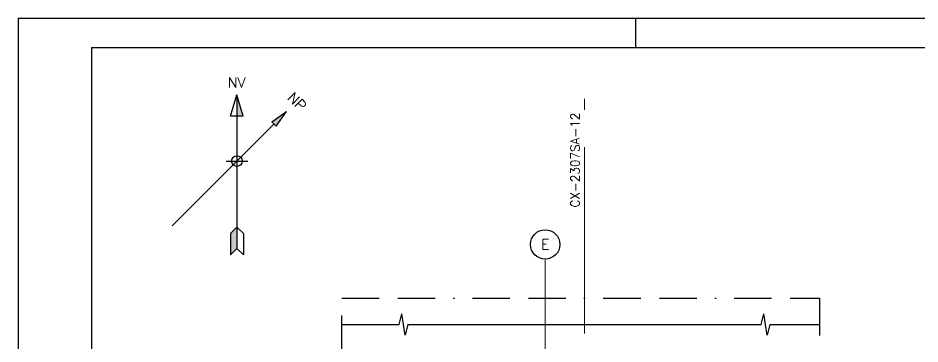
# Model space of a CAD drawing. Header units: metres. Extents: x 0 to 63075, y 0 to 44550.
# Drawn here: x 0 to 23003, y 36226 to 44550 of the extents above; entities that cross this region are included whole.
import ezdxf
from ezdxf.enums import TextEntityAlignment as Align

# ---------------------------------------------------------------- set-up
doc = ezdxf.new("R2010")
doc.units = ezdxf.units.M
doc.header["$LTSCALE"] = 75
for name, pattern in [('BORDER', [44.45, 12.7, -6.35, 12.7, -6.35, 0, -6.35]), ('CENTER2', [28.575, 19.05, -3.175, 3.175, -3.175]), ('CENTERX2', [101.6, 63.5, -12.7, 12.7, -12.7])]:
    doc.linetypes.add(name, pattern=pattern)
for name, color, linetype in [('FRL2', 2, 'Continuous'), ('FRL6', 6, 'Continuous'), ('FRL7', 7, 'Continuous'), ('FRR120', 5, 'Continuous'), ('FRR140', 5, 'Continuous'), ('FRR175', 1, 'Continuous'), ('FRR80', 3, 'Continuous'), ('GSB', 7, 'Continuous'), ('SC1', 7, 'CENTER2'), ('SDM', 7, 'Continuous'), ('SLM', 1, 'BORDER'), ('SR120', 3, 'Continuous')]:
    doc.layers.add(name, color=color, linetype=linetype)
doc.styles.add('R120', font='simplex.shx', dxfattribs={"height": 3})
doc.styles.add('R140', font='simplex.shx', dxfattribs={"height": 3.5})
doc.styles.add('R80', font='simplex.shx', dxfattribs={"height": 2})
doc.styles.add('SIMPLEX', font='simplex_.ttf')

# ---------------------------------------------------------------- blocks, each defined once
blk = doc.blocks.new('A1')
at = {"layer": 'FRL2'}
blk.add_line((210, 594), (210, 584), dxfattribs=at)
at = {"layer": 'FRL6', "linetype": 'Continuous'}
for q in [(25, 10), (831, 584)]:
    blk.add_line((25, 584), q, dxfattribs=at)
at = {"layer": 'FRL7', "linetype": 'Continuous'}
for q in [(0, 0), (841, 594)]:
    blk.add_line((0, 594), q, dxfattribs=at)
at = {"layer": 'FRR120', "style": 'R120'}
for tag, p in [('FASE_DO_PROJETO', (659, 46.29)), ('ÁREA_E/OU_SUBÁREA', (659, 40.79)), ('TÍTULO_DO_DESENHO', (659, 35.29)), ('SUBTÍTULO_1_DO_DESENHO', (659, 29.79)), ('SUBTÍTULO_2_DO_DESENHO', (659, 24.29))]:
    blk.add_attdef(tag, p, '', height=3, dxfattribs=at)
at = {"layer": 'FRR140', "style": 'R140', "width": 0.91}
for tag, p in [('ESCALA', (671, 14.35)), ('REVISÃO', (823.5, 14.68))]:
    blk.add_attdef(tag, text='', height=3.5, dxfattribs=at).set_placement(p, align=Align.MIDDLE)
for tag, p in [('NÚMERO_DA_CONTRATADA', (687.72, 12.6)), ('NUMERO_VALE', (752.89, 12.6))]:
    blk.add_attdef(tag, p, '', height=3.5, dxfattribs=at)
at = {"layer": 'FRR175', "style": 'R120'}
for tag, p in [('CLASSIFICAÇÃO', (811.83, 67.73)), ('PROJETO', (716.31, 53.59)), ('N_PROJ_SE', (793.5, 53.59)), ('N_CONTRATO', (796.97, 47.3))]:
    blk.add_attdef(tag, text='', height=3, dxfattribs=at).set_placement(p, align=Align.MIDDLE_CENTER)
at = {"layer": 'FRR80', "style": 'R80'}
for tag, p in [('8A_REV', (476, 77.07)), ('EMIS.', (486, 77.07)), ('PROJ.', (585, 77.07)), ('DES.', (597, 77.07)), ('VER.', (609, 77.07)), ('APR.', (621, 77.07)), ('AUT.', (633.01, 77.07)), ('7A_REV', (476, 71.37)), ('EMIS.', (486, 71.37)), ('PROJ.', (585, 71.37)), ('DES.', (597, 71.37)), ('VER.', (609, 71.37)), ('APR.', (621, 71.37)), ('AUT.', (633.01, 71.37)), ('6A_REV', (476, 65.67)), ('EMIS.', (486, 65.67)), ('PROJ.', (585, 65.67)), ('DES.', (597, 65.67)), ('VER.', (609, 65.67)), ('APR.', (621, 65.67)), ('AUT.', (633.01, 65.67)), ('5A_REV', (476, 59.97)), ('EMIS.', (486, 59.97)), ('PROJ.', (585, 59.97)), ('DES.', (597, 59.97)), ('VER.', (609, 59.97)), ('APR.', (621, 59.97)), ('AUT.', (633.01, 59.97)), ('4A_REV', (476, 54.27)), ('EMIS.', (486, 54.27)), ('PROJ.', (585, 54.27)), ('DES.', (597, 54.27)), ('VER.', (609, 54.27)), ('APR.', (621, 54.27)), ('AUT.', (633.01, 54.27)), ('3A_REV', (476, 48.57)), ('EMIS.', (486, 48.57)), ('PROJ.', (585, 48.57)), ('DES.', (597, 48.57)), ('VER.', (609, 48.57)), ('APR.', (621, 48.57)), ('AUT.', (633.01, 48.57)), ('2A_REV', (476, 42.87)), ('EMIS.', (486, 42.87)), ('PROJ.', (585, 42.87)), ('DES.', (597, 42.87)), ('VER.', (609, 42.87)), ('APR.', (621, 42.87)), ('AUT.', (633.01, 42.87)), ('1a_REV', (476, 37.17)), ('EMIS.', (486, 37.17)), ('PROJ.', (585, 37.17)), ('DES.', (597, 37.17)), ('VER.', (609, 37.17)), ('APR.', (621, 37.17)), ('AUT.', (633.01, 37.17))]:
    blk.add_attdef(tag, text='', height=2, dxfattribs=at).set_placement(p, align=Align.MIDDLE)
for p in [(492.61, 76.08), (492.61, 70.38), (492.61, 64.68), (492.61, 58.98), (492.61, 53.28), (492.61, 47.58), (492.61, 41.88), (492.61, 36.18)]:
    blk.add_attdef('DESCRIÇÃO_DA_REVISÃO', p, '', height=2, dxfattribs=at)
at = {"layer": 'FRR80', "style": 'R80', "width": 0.85}
for p in [(648, 77.07), (648, 71.37), (648, 65.67), (648, 59.97), (648, 54.27), (648, 48.57), (648, 42.87), (648, 37.17)]:
    blk.add_attdef('DATA', text='', height=2, dxfattribs=at).set_placement(p, align=Align.MIDDLE)
blk = doc.blocks.new('Norte_Verd')
at = {"layer": 'GSB'}
for points in [[(0, 0), (0, -7.26), (2.16, -7.26)], [(0, -45), (-2.18, -47.17), (-2.18, -54.41), (0, -52.24)]]:
    blk.add_hatch(color=2, dxfattribs=at).paths.add_polyline_path(points)
at = {"layer": 'GSB', "color": 4}
for p, q in [((-2.19, -7.25), (0, 0)), ((0, 0), (0, -52.24)), ((2.16, -7.26), (0, 0)), ((2.16, -7.26), (-2.19, -7.25)), ((0, -45), (-2.18, -47.17)), ((0, -45), (2.18, -47.17)), ((-2.18, -47.17), (-2.18, -54.41)), ((2.18, -47.17), (2.18, -54.41)), ((0, -52.24), (-2.18, -54.41)), ((0, -52.24), (2.18, -54.41))]:
    blk.add_line(p, q, dxfattribs=at)
at = {"layer": 'GSB'}
blk.add_line((-3.63, -22.51), (3.66, -22.51), dxfattribs=at)
at = {"layer": 'GSB', "color": 4}
blk.add_circle((0, -22.5), 1.81, dxfattribs=at)
at = {"layer": 'GSB', "color": 4, "style": 'R140'}
blk.add_text('NV', height=3.5, rotation=360, dxfattribs=at).set_placement((-3.1, 2.48))
blk = doc.blocks.new('Nort_Proj')
at = {"layer": 'GSB'}
blk.add_hatch(color=4, dxfattribs=at).paths.add_polyline_path([(-1.01, -6), (1.01, -6), (0, 0)])
at = {"layer": 'GSB', "color": 4}
for p, q in [((-1.01, -6), (0, 0)), ((1.01, -6), (0, 0)), ((-1.01, -6), (1.01, -6)), ((0, -6), (0, -55))]:
    blk.add_line(p, q, dxfattribs=at)
at = {"layer": 'GSB', "color": 4, "style": 'SIMPLEX'}
blk.add_text('NP', height=3.5, rotation=360, dxfattribs=at).set_placement((-3.1, 3.19))
blk = doc.blocks.new('A$Cf5d57027')
at = {"layer": 'SDM'}
for p, q in [((1458, 14218), (1526, 14491)), ((1610, 13945), (1526, 14491)), ((10695, 14218), (10764, 14491)), ((10848, 13945), (10764, 14491)), ((0, 14218), (1458, 14218)), ((1679, 14218), (1610, 13945)), ((1679, 14218), (10695, 14218)), ((10917, 14218), (10848, 13945)), ((10917, 14218), (12183, 14218))]:
    blk.add_line(p, q, dxfattribs=at)
blk = doc.blocks.new('INDICACAO_EIXO')
at = {"layer": 'GSB', "color": 3}
blk.add_circle((0, 0), 5, dxfattribs=at)

msp = doc.modelspace()

# ---------------------------------------------------------------- linework, layer by layer
at = {"layer": 'SC1', "color": 7, "linetype": 'CENTERX2', "lineweight": 9}
msp.add_line((14446.9, 28871.4), (14446.9, 42486.1), dxfattribs=at)
at = {"layer": 'SC1', "color": 7, "linetype": 'Continuous', "lineweight": 9}
msp.add_line((13446.9, 34998.8), (13446.9, 38374.4), dxfattribs=at)
at = {"layer": 'SLM'}
msp.add_lwpolyline([(8259.5, 37392.1), (20442.6, 37392.1), (20442.6, 22668.4), (8259.5, 22668.4)], close=True, dxfattribs=at)

# ---------------------------------------------------------------- block references
at = {"xscale": 74.99999999999915, "yscale": 74.99999999999915, "zscale": 74.99999999999915}
msp.add_blockref('A1', (0, 0), dxfattribs=at)
at = {"layer": 'GSB', "xscale": 74.99999999999915, "yscale": 74.99999999999915, "zscale": 74.99999999999915}
msp.add_blockref('Norte_Verd', (5583.2, 42585.5), dxfattribs=at)
at = {"layer": 'GSB', "xscale": 74.99999999999913, "yscale": 74.99999999999913, "zscale": 74.99999999999913, "rotation": 315}
msp.add_blockref('Nort_Proj', (6848.5, 42162.8), dxfattribs=at)
at = {"layer": 'GSB'}
ref = msp.add_blockref('INDICACAO_EIXO', (13444.7, 38767.7), dxfattribs=dict(at, xscale=74.99999999999915, yscale=74.99999999999915, zscale=74.99999999999915))
ref.add_attrib('EIXO', 'E', dxfattribs={"color": 4, "height": 262.5, "style": 'R140'}).set_placement((13444.7, 38767.7), align=Align.MIDDLE_CENTER)
at = {"layer": 'SDM'}
msp.add_blockref('A$Cf5d57027', (8259.5, 22502.8), dxfattribs=at)

# ---------------------------------------------------------------- texts
at = {"layer": 'SR120', "style": 'R80'}
msp.add_text('  CX-2307SA-12', height=225, rotation=90, dxfattribs=at).set_placement((14319, 39403))

doc.saveas('drawing.dxf')
